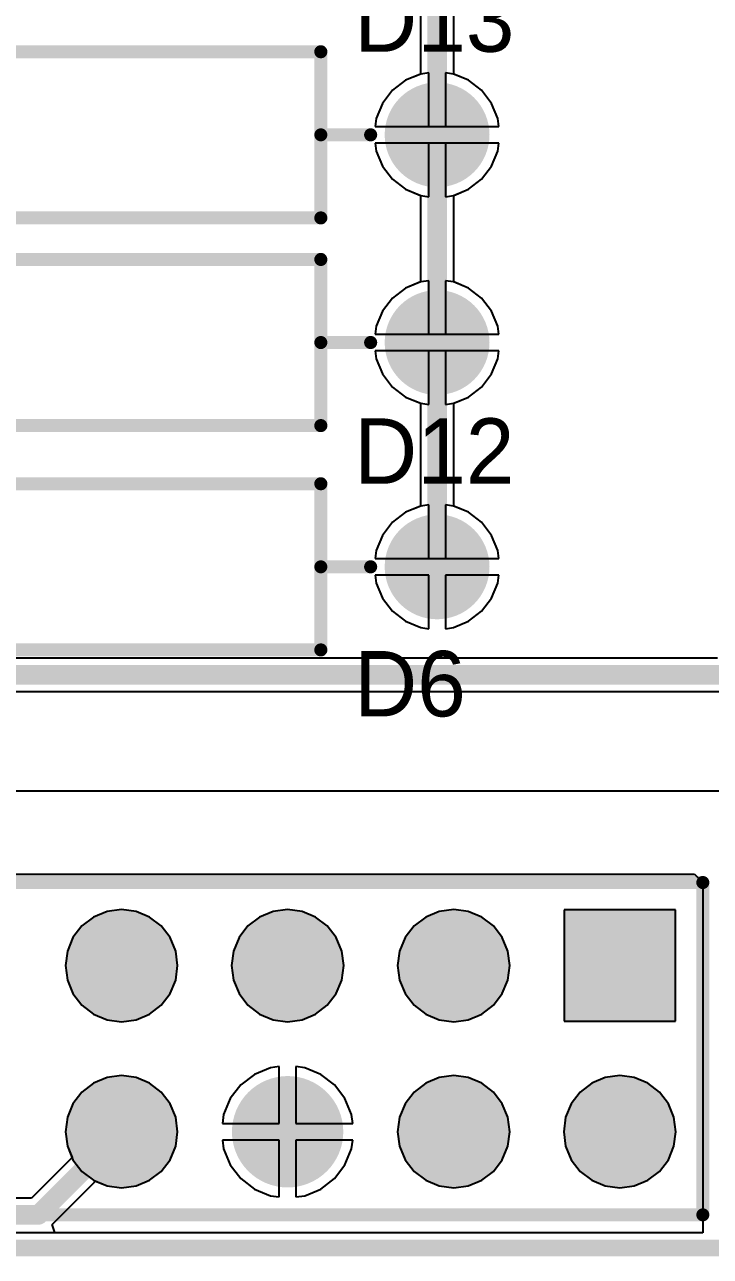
# Model space of a CAD drawing. Header units: millimetres. Extents: x 2.41 to 5.26, y 1.71 to 2.9.
# Drawn here: x 4.286 to 4.699, y 1.707 to 2.449 of the extents above; entities that cross this region are included whole.
import ezdxf

# ---------------------------------------------------------------- set-up
doc = ezdxf.new("R2010")
doc.units = ezdxf.units.MM
doc.header["$MEASUREMENT"] = 0
for name, color, linetype in [('BottomLayer', 5, 'Continuous'), ('BottomSolder', 6, 'Continuous'), ('KeepOutLayer', 6, 'Continuous'), ('MultiLayer', 9, 'Continuous'), ('PadHoleLayer', 156, 'Continuous'), ('TopLayer', 1, 'Continuous'), ('TopOverlay', 2, 'Continuous'), ('TopSolder', 216, 'Continuous')]:
    doc.layers.add(name, color=color, linetype=linetype)

# ---------------------------------------------------------------- blocks, each defined once
blk = doc.blocks.new('HDR2X20_11')
at = {"layer": 'BottomLayer', "const_width": 0.02953}
for points in [[(-0.01476, 0.1, 1), (0.01476, 0.1, 1)], [(0.08524, 0.1, 1), (0.11476, 0.1, 1)], [(0.18524, 0.1, 1), (0.21476, 0.1, 1)], [(0.28524, 0.1, 1), (0.31476, 0.1, 1)], [(0.08524, 0, 1), (0.11476, 0, 1)], [(0.18524, 0, 1), (0.21476, 0, 1)], [(0.28524, 0, 1), (0.31476, 0, 1)]]:
    blk.add_lwpolyline(points, format="xyb", close=True, dxfattribs=at)
at = {"layer": 'BottomLayer'}
blk.add_solid([(-0.02953, -0.02953), (0.02953, -0.02953), (-0.02953, 0.02953), (0.02953, 0.02953)], dxfattribs=at)
at = {"layer": 'BottomSolder', "const_width": 0.03353}
for points in [[(-0.01676, 0.1, 1), (0.01676, 0.1, 1)], [(0.08324, 0.1, 1), (0.11676, 0.1, 1)], [(0.18324, 0.1, 1), (0.21676, 0.1, 1)], [(0.28324, 0.1, 1), (0.31676, 0.1, 1)], [(0.08324, 0, 1), (0.11676, 0, 1)], [(0.18324, 0, 1), (0.21676, 0, 1)], [(0.28324, 0, 1), (0.31676, 0, 1)]]:
    blk.add_lwpolyline(points, format="xyb", close=True, dxfattribs=at)
at = {"layer": 'BottomSolder'}
blk.add_solid([(-0.03353, -0.03353), (0.03353, -0.03353), (-0.03353, 0.03353), (0.03353, 0.03353)], dxfattribs=at)
at = {"layer": 'MultiLayer', "const_width": 0.02953}
for points in [[(-0.01476, 0.1, 1), (0.01476, 0.1, 1)], [(0.08524, 0.1, 1), (0.11476, 0.1, 1)], [(0.18524, 0.1, 1), (0.21476, 0.1, 1)], [(0.28524, 0.1, 1), (0.31476, 0.1, 1)], [(0.08524, 0, 1), (0.11476, 0, 1)], [(0.18524, 0, 1), (0.21476, 0, 1)], [(0.28524, 0, 1), (0.31476, 0, 1)]]:
    blk.add_lwpolyline(points, format="xyb", close=True, dxfattribs=at)
at = {"layer": 'MultiLayer'}
blk.add_solid([(-0.02953, -0.02953), (0.02953, -0.02953), (-0.02953, 0.02953), (0.02953, 0.02953)], dxfattribs=at)
at = {"layer": 'PadHoleLayer', "const_width": 0.01772}
for points in [[(-0.00886, 0.1, 1), (0.00886, 0.1, 1)], [(0.09114, 0.1, 1), (0.10886, 0.1, 1)], [(0.19114, 0.1, 1), (0.20886, 0.1, 1)], [(0.29114, 0.1, 1), (0.30886, 0.1, 1)], [(-0.00886, 0, 1), (0.00886, 0, 1)], [(0.09114, 0, 1), (0.10886, 0, 1)], [(0.19114, 0, 1), (0.20886, 0, 1)], [(0.29114, 0, 1), (0.30886, 0, 1)]]:
    blk.add_lwpolyline(points, format="xyb", close=True, dxfattribs=at)
at = {"layer": 'TopLayer', "const_width": 0.02953}
for points in [[(-0.01476, 0.1, 1), (0.01476, 0.1, 1)], [(0.08524, 0.1, 1), (0.11476, 0.1, 1)], [(0.18524, 0.1, 1), (0.21476, 0.1, 1)], [(0.28524, 0.1, 1), (0.31476, 0.1, 1)], [(0.08524, 0, 1), (0.11476, 0, 1)], [(0.18524, 0, 1), (0.21476, 0, 1)], [(0.28524, 0, 1), (0.31476, 0, 1)]]:
    blk.add_lwpolyline(points, format="xyb", close=True, dxfattribs=at)
at = {"layer": 'TopLayer'}
blk.add_solid([(-0.02953, -0.02953), (0.02953, -0.02953), (-0.02953, 0.02953), (0.02953, 0.02953)], dxfattribs=at)
at = {"layer": 'TopOverlay', "const_width": 0.00787}
for points in [[(1.95, 0.15), (-0.05, 0.15)], [(-0.05, 0.15), (-0.05, -0.05)], [(1.95, -0.05), (-0.05, -0.05)]]:
    blk.add_lwpolyline(points, dxfattribs=at)
at = {"layer": 'TopOverlay', "const_width": 0.00394}
for points in [[(-0.05197, 0.15, 1), (-0.04803, 0.15, 1)], [(-0.05197, 0.15, 1), (-0.04803, 0.15, 1)], [(-0.05197, -0.05, 1), (-0.04803, -0.05, 1)], [(-0.05197, -0.05, 1), (-0.04803, -0.05, 1)]]:
    blk.add_lwpolyline(points, format="xyb", close=True, dxfattribs=at)
at = {"layer": 'TopSolder', "const_width": 0.03353}
for points in [[(-0.01676, 0.1, 1), (0.01676, 0.1, 1)], [(0.08324, 0.1, 1), (0.11676, 0.1, 1)], [(0.18324, 0.1, 1), (0.21676, 0.1, 1)], [(0.28324, 0.1, 1), (0.31676, 0.1, 1)], [(0.08324, 0, 1), (0.11676, 0, 1)], [(0.18324, 0, 1), (0.21676, 0, 1)], [(0.28324, 0, 1), (0.31676, 0, 1)]]:
    blk.add_lwpolyline(points, format="xyb", close=True, dxfattribs=at)
at = {"layer": 'TopSolder'}
blk.add_solid([(-0.03353, -0.03353), (0.03353, -0.03353), (-0.03353, 0.03353), (0.03353, 0.03353)], dxfattribs=at)
blk = doc.blocks.new('DIODE_0_4_12')
at = {"layer": 'BottomLayer', "const_width": 0.02756}
for points in [[(-0.21378, 0, 1), (-0.18622, 0, 1)], [(0.18622, 0, 1), (0.21378, 0, 1)]]:
    blk.add_lwpolyline(points, format="xyb", close=True, dxfattribs=at)
at = {"layer": 'BottomSolder', "const_width": 0.03156}
for points in [[(-0.21578, 0, 1), (-0.18422, 0, 1)], [(0.18422, 0, 1), (0.21578, 0, 1)]]:
    blk.add_lwpolyline(points, format="xyb", close=True, dxfattribs=at)
at = {"layer": 'MultiLayer', "const_width": 0.02756}
for points in [[(-0.21378, 0, 1), (-0.18622, 0, 1)], [(0.18622, 0, 1), (0.21378, 0, 1)]]:
    blk.add_lwpolyline(points, format="xyb", close=True, dxfattribs=at)
at = {"layer": 'PadHoleLayer', "const_width": 0.01673}
for points in [[(-0.20837, 0, 1), (-0.19163, 0, 1)], [(0.19163, 0, 1), (0.20837, 0, 1)]]:
    blk.add_lwpolyline(points, format="xyb", close=True, dxfattribs=at)
at = {"layer": 'TopLayer', "const_width": 0.02756}
for points in [[(-0.21378, 0, 1), (-0.18622, 0, 1)], [(0.18622, 0, 1), (0.21378, 0, 1)]]:
    blk.add_lwpolyline(points, format="xyb", close=True, dxfattribs=at)
at = {"layer": 'TopOverlay', "const_width": 0.00787}
for points in [[(0.13, 0.05), (-0.13, 0.05)], [(-0.13, 0.05), (-0.13, -0.05)], [(0.08, 0.05), (0.08, -0.05)], [(0.13, 0.05), (0.13, -0.05)], [(-0.13, 0), (-0.16, 0)], [(0.16, 0), (0.13, 0)], [(0.13, -0.05), (-0.13, -0.05)]]:
    blk.add_lwpolyline(points, dxfattribs=at)
at = {"layer": 'TopOverlay', "const_width": 0.00394}
for points in [[(-0.13197, 0.05, 1), (-0.12803, 0.05, 1)], [(-0.13197, 0.05, 1), (-0.12803, 0.05, 1)], [(0.07803, 0.05, 1), (0.08197, 0.05, 1)], [(0.12803, 0.05, 1), (0.13197, 0.05, 1)], [(0.12803, 0.05, 1), (0.13197, 0.05, 1)], [(-0.16197, 0, 1), (-0.15803, 0, 1)], [(-0.13197, 0, 1), (-0.12803, 0, 1)], [(0.12803, 0, 1), (0.13197, 0, 1)], [(0.15803, 0, 1), (0.16197, 0, 1)], [(-0.13197, -0.05, 1), (-0.12803, -0.05, 1)], [(-0.13197, -0.05, 1), (-0.12803, -0.05, 1)], [(0.07803, -0.05, 1), (0.08197, -0.05, 1)], [(0.12803, -0.05, 1), (0.13197, -0.05, 1)], [(0.12803, -0.05, 1), (0.13197, -0.05, 1)]]:
    blk.add_lwpolyline(points, format="xyb", close=True, dxfattribs=at)
at = {"layer": 'TopSolder', "const_width": 0.03156}
for points in [[(-0.21578, 0, 1), (-0.18422, 0, 1)], [(0.18422, 0, 1), (0.21578, 0, 1)]]:
    blk.add_lwpolyline(points, format="xyb", close=True, dxfattribs=at)
blk = doc.blocks.new('DIODE_0_4_13')
at = {"layer": 'BottomLayer', "const_width": 0.02756}
for points in [[(-0.21378, 0, 1), (-0.18622, 0, 1)], [(0.18622, 0, 1), (0.21378, 0, 1)]]:
    blk.add_lwpolyline(points, format="xyb", close=True, dxfattribs=at)
at = {"layer": 'BottomSolder', "const_width": 0.03156}
for points in [[(-0.21578, 0, 1), (-0.18422, 0, 1)], [(0.18422, 0, 1), (0.21578, 0, 1)]]:
    blk.add_lwpolyline(points, format="xyb", close=True, dxfattribs=at)
at = {"layer": 'MultiLayer', "const_width": 0.02756}
for points in [[(-0.21378, 0, 1), (-0.18622, 0, 1)], [(0.18622, 0, 1), (0.21378, 0, 1)]]:
    blk.add_lwpolyline(points, format="xyb", close=True, dxfattribs=at)
at = {"layer": 'PadHoleLayer', "const_width": 0.01673}
for points in [[(-0.20837, 0, 1), (-0.19163, 0, 1)], [(0.19163, 0, 1), (0.20837, 0, 1)]]:
    blk.add_lwpolyline(points, format="xyb", close=True, dxfattribs=at)
at = {"layer": 'TopLayer', "const_width": 0.02756}
for points in [[(-0.21378, 0, 1), (-0.18622, 0, 1)], [(0.18622, 0, 1), (0.21378, 0, 1)]]:
    blk.add_lwpolyline(points, format="xyb", close=True, dxfattribs=at)
at = {"layer": 'TopOverlay', "const_width": 0.00787}
for points in [[(0.13, 0.05), (-0.13, 0.05)], [(-0.13, 0.05), (-0.13, -0.05)], [(0.08, 0.05), (0.08, -0.05)], [(0.13, 0.05), (0.13, -0.05)], [(-0.13, 0), (-0.16, 0)], [(0.16, 0), (0.13, 0)], [(0.13, -0.05), (-0.13, -0.05)]]:
    blk.add_lwpolyline(points, dxfattribs=at)
at = {"layer": 'TopOverlay', "const_width": 0.00394}
for points in [[(-0.13197, 0.05, 1), (-0.12803, 0.05, 1)], [(-0.13197, 0.05, 1), (-0.12803, 0.05, 1)], [(0.07803, 0.05, 1), (0.08197, 0.05, 1)], [(0.12803, 0.05, 1), (0.13197, 0.05, 1)], [(0.12803, 0.05, 1), (0.13197, 0.05, 1)], [(-0.16197, 0, 1), (-0.15803, 0, 1)], [(-0.13197, 0, 1), (-0.12803, 0, 1)], [(0.12803, 0, 1), (0.13197, 0, 1)], [(0.15803, 0, 1), (0.16197, 0, 1)], [(-0.13197, -0.05, 1), (-0.12803, -0.05, 1)], [(-0.13197, -0.05, 1), (-0.12803, -0.05, 1)], [(0.07803, -0.05, 1), (0.08197, -0.05, 1)], [(0.12803, -0.05, 1), (0.13197, -0.05, 1)], [(0.12803, -0.05, 1), (0.13197, -0.05, 1)]]:
    blk.add_lwpolyline(points, format="xyb", close=True, dxfattribs=at)
at = {"layer": 'TopSolder', "const_width": 0.03156}
for points in [[(-0.21578, 0, 1), (-0.18422, 0, 1)], [(0.18422, 0, 1), (0.21578, 0, 1)]]:
    blk.add_lwpolyline(points, format="xyb", close=True, dxfattribs=at)
blk = doc.blocks.new('DIODE_0_4_15')
at = {"layer": 'BottomLayer', "const_width": 0.02756}
for points in [[(-0.21378, 0, 1), (-0.18622, 0, 1)], [(0.18622, 0, 1), (0.21378, 0, 1)]]:
    blk.add_lwpolyline(points, format="xyb", close=True, dxfattribs=at)
at = {"layer": 'BottomSolder', "const_width": 0.03156}
for points in [[(-0.21578, 0, 1), (-0.18422, 0, 1)], [(0.18422, 0, 1), (0.21578, 0, 1)]]:
    blk.add_lwpolyline(points, format="xyb", close=True, dxfattribs=at)
at = {"layer": 'MultiLayer', "const_width": 0.02756}
for points in [[(-0.21378, 0, 1), (-0.18622, 0, 1)], [(0.18622, 0, 1), (0.21378, 0, 1)]]:
    blk.add_lwpolyline(points, format="xyb", close=True, dxfattribs=at)
at = {"layer": 'PadHoleLayer', "const_width": 0.01673}
for points in [[(-0.20837, 0, 1), (-0.19163, 0, 1)], [(0.19163, 0, 1), (0.20837, 0, 1)]]:
    blk.add_lwpolyline(points, format="xyb", close=True, dxfattribs=at)
at = {"layer": 'TopLayer', "const_width": 0.02756}
for points in [[(-0.21378, 0, 1), (-0.18622, 0, 1)], [(0.18622, 0, 1), (0.21378, 0, 1)]]:
    blk.add_lwpolyline(points, format="xyb", close=True, dxfattribs=at)
at = {"layer": 'TopOverlay', "const_width": 0.00787}
for points in [[(0.13, 0.05), (-0.13, 0.05)], [(-0.13, 0.05), (-0.13, -0.05)], [(0.08, 0.05), (0.08, -0.05)], [(0.13, 0.05), (0.13, -0.05)], [(-0.13, 0), (-0.16, 0)], [(0.16, 0), (0.13, 0)], [(0.13, -0.05), (-0.13, -0.05)]]:
    blk.add_lwpolyline(points, dxfattribs=at)
at = {"layer": 'TopOverlay', "const_width": 0.00394}
for points in [[(-0.13197, 0.05, 1), (-0.12803, 0.05, 1)], [(-0.13197, 0.05, 1), (-0.12803, 0.05, 1)], [(0.07803, 0.05, 1), (0.08197, 0.05, 1)], [(0.12803, 0.05, 1), (0.13197, 0.05, 1)], [(0.12803, 0.05, 1), (0.13197, 0.05, 1)], [(-0.16197, 0, 1), (-0.15803, 0, 1)], [(-0.13197, 0, 1), (-0.12803, 0, 1)], [(0.12803, 0, 1), (0.13197, 0, 1)], [(0.15803, 0, 1), (0.16197, 0, 1)], [(-0.13197, -0.05, 1), (-0.12803, -0.05, 1)], [(-0.13197, -0.05, 1), (-0.12803, -0.05, 1)], [(0.07803, -0.05, 1), (0.08197, -0.05, 1)], [(0.12803, -0.05, 1), (0.13197, -0.05, 1)], [(0.12803, -0.05, 1), (0.13197, -0.05, 1)]]:
    blk.add_lwpolyline(points, format="xyb", close=True, dxfattribs=at)
at = {"layer": 'TopSolder', "const_width": 0.03156}
for points in [[(-0.21578, 0, 1), (-0.18422, 0, 1)], [(0.18422, 0, 1), (0.21578, 0, 1)]]:
    blk.add_lwpolyline(points, format="xyb", close=True, dxfattribs=at)

msp = doc.modelspace()

# ---------------------------------------------------------------- linework, layer by layer
at = {"layer": 'BottomLayer'}
for p, q in [((4.52503, 2.4188), (4.51589, 2.41501)), ((4.52983, 2.41943), (4.52503, 2.4188)), ((4.52983, 2.3872), (4.52983, 2.41943)), ((4.54464, 2.4188), (4.53983, 2.41943)), ((4.53983, 2.41943), (4.53983, 2.3872)), ((4.55378, 2.41501), (4.54464, 2.4188)), ((4.51589, 2.41501), (4.50805, 2.40899)), ((4.56162, 2.40899), (4.55378, 2.41501)), ((4.50805, 2.40899), (4.50203, 2.40115)), ((4.56764, 2.40115), (4.56162, 2.40899)), ((4.50203, 2.40115), (4.49824, 2.39201)), ((4.57143, 2.39201), (4.56764, 2.40115)), ((4.49824, 2.39201), (4.49761, 2.3872)), ((4.49761, 2.3872), (4.52983, 2.3872)), ((4.53983, 2.3872), (4.57206, 2.3872)), ((4.57206, 2.3872), (4.57143, 2.39201)), ((4.52983, 2.3772), (4.49761, 2.3772)), ((4.49761, 2.3772), (4.49824, 2.3724)), ((4.49824, 2.3724), (4.50203, 2.36326)), ((4.52983, 2.34498), (4.52983, 2.3772)), ((4.57206, 2.3772), (4.53983, 2.3772)), ((4.53983, 2.3772), (4.53983, 2.34498)), ((4.56764, 2.36326), (4.57143, 2.3724)), ((4.57143, 2.3724), (4.57206, 2.3772)), ((4.50203, 2.36326), (4.50805, 2.35542)), ((4.56162, 2.35542), (4.56764, 2.36326)), ((4.50805, 2.35542), (4.51589, 2.3494)), ((4.55378, 2.3494), (4.56162, 2.35542)), ((4.51589, 2.3494), (4.52503, 2.34561)), ((4.52503, 2.34561), (4.52983, 2.34498)), ((4.53983, 2.34498), (4.54464, 2.34561)), ((4.54464, 2.34561), (4.55378, 2.3494)), ((4.52503, 2.2938), (4.51589, 2.29001)), ((4.52983, 2.29443), (4.52503, 2.2938)), ((4.52983, 2.2622), (4.52983, 2.29443)), ((4.54464, 2.2938), (4.53983, 2.29443)), ((4.53983, 2.29443), (4.53983, 2.2622)), ((4.55378, 2.29001), (4.54464, 2.2938)), ((4.50805, 2.28399), (4.50203, 2.27615)), ((4.51589, 2.29001), (4.50805, 2.28399)), ((4.56162, 2.28399), (4.55378, 2.29001)), ((4.56764, 2.27615), (4.56162, 2.28399)), ((4.50203, 2.27615), (4.49824, 2.26701)), ((4.57143, 2.26701), (4.56764, 2.27615)), ((4.49824, 2.26701), (4.49761, 2.2622)), ((4.49761, 2.2622), (4.52983, 2.2622)), ((4.53983, 2.2622), (4.57206, 2.2622)), ((4.57206, 2.2622), (4.57143, 2.26701)), ((4.52983, 2.2522), (4.49761, 2.2522)), ((4.49761, 2.2522), (4.49824, 2.2474)), ((4.49824, 2.2474), (4.50203, 2.23826)), ((4.52983, 2.21998), (4.52983, 2.2522)), ((4.57206, 2.2522), (4.53983, 2.2522)), ((4.53983, 2.2522), (4.53983, 2.21998)), ((4.56764, 2.23826), (4.57143, 2.2474)), ((4.57143, 2.2474), (4.57206, 2.2522)), ((4.50203, 2.23826), (4.50805, 2.23042)), ((4.56162, 2.23042), (4.56764, 2.23826)), ((4.50805, 2.23042), (4.51589, 2.2244)), ((4.51589, 2.2244), (4.52503, 2.22061)), ((4.54464, 2.22061), (4.55378, 2.2244)), ((4.55378, 2.2244), (4.56162, 2.23042)), ((4.52503, 2.22061), (4.52983, 2.21998)), ((4.53983, 2.21998), (4.54464, 2.22061)), ((4.52503, 2.1588), (4.51589, 2.15501)), ((4.52983, 2.15943), (4.52503, 2.1588)), ((4.52983, 2.1272), (4.52983, 2.15943)), ((4.54464, 2.1588), (4.53983, 2.15943)), ((4.53983, 2.15943), (4.53983, 2.1272)), ((4.55378, 2.15501), (4.54464, 2.1588)), ((4.51589, 2.15501), (4.50805, 2.14899)), ((4.56162, 2.14899), (4.55378, 2.15501)), ((4.50805, 2.14899), (4.50203, 2.14115)), ((4.56764, 2.14115), (4.56162, 2.14899)), ((4.50203, 2.14115), (4.49824, 2.13201)), ((4.57143, 2.13201), (4.56764, 2.14115)), ((4.49824, 2.13201), (4.49761, 2.1272)), ((4.57206, 2.1272), (4.57143, 2.13201)), ((4.49761, 2.1272), (4.52983, 2.1272)), ((4.53983, 2.1272), (4.57206, 2.1272)), ((4.52983, 2.1172), (4.49761, 2.1172)), ((4.49761, 2.1172), (4.49824, 2.1124)), ((4.52983, 2.08498), (4.52983, 2.1172)), ((4.57206, 2.1172), (4.53983, 2.1172)), ((4.53983, 2.1172), (4.53983, 2.08498)), ((4.57143, 2.1124), (4.57206, 2.1172)), ((4.49824, 2.1124), (4.50203, 2.10326)), ((4.56764, 2.10326), (4.57143, 2.1124)), ((4.50203, 2.10326), (4.50805, 2.09542)), ((4.56162, 2.09542), (4.56764, 2.10326)), ((4.50805, 2.09542), (4.51589, 2.0894)), ((4.55378, 2.0894), (4.56162, 2.09542)), ((4.51589, 2.0894), (4.52503, 2.08561)), ((4.52503, 2.08561), (4.52983, 2.08498)), ((4.53983, 2.08498), (4.54464, 2.08561)), ((4.54464, 2.08561), (4.55378, 2.0894)), ((4.96478, 1.9872), (3.83983, 1.9872)), ((3.81056, 1.9372), (4.68983, 1.9372)), ((4.68983, 1.9372), (4.69483, 1.9322)), ((4.69483, 1.9322), (4.69483, 1.72132)), ((4.3361, 1.91481), (4.32796, 1.91144)), ((4.34483, 1.91596), (4.3361, 1.91481)), ((4.35357, 1.91481), (4.34483, 1.91596)), ((4.36171, 1.91144), (4.35357, 1.91481)), ((4.4361, 1.91481), (4.42796, 1.91144)), ((4.44483, 1.91596), (4.4361, 1.91481)), ((4.45357, 1.91481), (4.44483, 1.91596)), ((4.46171, 1.91144), (4.45357, 1.91481)), ((4.5361, 1.91481), (4.52796, 1.91144)), ((4.54483, 1.91596), (4.5361, 1.91481)), ((4.55357, 1.91481), (4.54483, 1.91596)), ((4.56171, 1.91144), (4.55357, 1.91481)), ((4.6783, 1.91567), (4.61137, 1.91567)), ((4.61137, 1.91567), (4.61137, 1.84874)), ((4.6783, 1.84874), (4.6783, 1.91567)), ((4.32097, 1.90607), (4.3156, 1.89908)), ((4.32796, 1.91144), (4.32097, 1.90607)), ((4.3687, 1.90607), (4.36171, 1.91144)), ((4.37407, 1.89908), (4.3687, 1.90607)), ((4.42097, 1.90607), (4.4156, 1.89908)), ((4.42796, 1.91144), (4.42097, 1.90607)), ((4.4687, 1.90607), (4.46171, 1.91144)), ((4.47407, 1.89908), (4.4687, 1.90607)), ((4.52097, 1.90607), (4.5156, 1.89908)), ((4.52796, 1.91144), (4.52097, 1.90607)), ((4.5687, 1.90607), (4.56171, 1.91144)), ((4.57407, 1.89908), (4.5687, 1.90607)), ((4.3156, 1.89908), (4.31223, 1.89094)), ((4.37744, 1.89094), (4.37407, 1.89908)), ((4.4156, 1.89908), (4.41223, 1.89094)), ((4.47744, 1.89094), (4.47407, 1.89908)), ((4.5156, 1.89908), (4.51223, 1.89094)), ((4.57744, 1.89094), (4.57407, 1.89908)), ((4.31223, 1.89094), (4.31108, 1.8822)), ((4.37859, 1.8822), (4.37744, 1.89094)), ((4.41223, 1.89094), (4.41108, 1.8822)), ((4.47859, 1.8822), (4.47744, 1.89094)), ((4.51223, 1.89094), (4.51108, 1.8822)), ((4.57859, 1.8822), (4.57744, 1.89094)), ((4.31108, 1.8822), (4.31223, 1.87347)), ((4.37744, 1.87347), (4.37859, 1.8822)), ((4.41108, 1.8822), (4.41223, 1.87347)), ((4.47744, 1.87347), (4.47859, 1.8822)), ((4.51108, 1.8822), (4.51223, 1.87347)), ((4.57744, 1.87347), (4.57859, 1.8822)), ((4.31223, 1.87347), (4.3156, 1.86533)), ((4.37407, 1.86533), (4.37744, 1.87347)), ((4.41223, 1.87347), (4.4156, 1.86533)), ((4.47407, 1.86533), (4.47744, 1.87347)), ((4.51223, 1.87347), (4.5156, 1.86533)), ((4.57407, 1.86533), (4.57744, 1.87347)), ((4.3156, 1.86533), (4.32097, 1.85834)), ((4.3687, 1.85834), (4.37407, 1.86533)), ((4.4156, 1.86533), (4.42097, 1.85834)), ((4.4687, 1.85834), (4.47407, 1.86533)), ((4.5156, 1.86533), (4.52097, 1.85834)), ((4.5687, 1.85834), (4.57407, 1.86533)), ((4.32097, 1.85834), (4.32796, 1.85297)), ((4.36171, 1.85297), (4.3687, 1.85834)), ((4.42097, 1.85834), (4.42796, 1.85297)), ((4.46171, 1.85297), (4.4687, 1.85834)), ((4.52097, 1.85834), (4.52796, 1.85297)), ((4.56171, 1.85297), (4.5687, 1.85834)), ((4.32796, 1.85297), (4.3361, 1.8496)), ((4.3361, 1.8496), (4.34483, 1.84845)), ((4.34483, 1.84845), (4.35357, 1.8496)), ((4.35357, 1.8496), (4.36171, 1.85297)), ((4.42796, 1.85297), (4.4361, 1.8496)), ((4.4361, 1.8496), (4.44483, 1.84845)), ((4.44483, 1.84845), (4.45357, 1.8496)), ((4.45357, 1.8496), (4.46171, 1.85297)), ((4.52796, 1.85297), (4.5361, 1.8496)), ((4.5361, 1.8496), (4.54483, 1.84845)), ((4.54483, 1.84845), (4.55357, 1.8496)), ((4.55357, 1.8496), (4.56171, 1.85297)), ((4.61137, 1.84874), (4.6783, 1.84874)), ((4.4249, 1.81673), (4.41664, 1.8104)), ((4.43452, 1.82071), (4.4249, 1.81673)), ((4.43983, 1.82142), (4.43452, 1.82071)), ((4.43983, 1.7872), (4.43983, 1.82142)), ((4.45515, 1.82071), (4.44983, 1.82142)), ((4.44983, 1.82142), (4.44983, 1.7872)), ((4.46477, 1.81673), (4.45515, 1.82071)), ((4.47303, 1.8104), (4.46477, 1.81673)), ((4.32796, 1.81144), (4.32097, 1.80607)), ((4.3361, 1.81481), (4.32796, 1.81144)), ((4.34483, 1.81596), (4.3361, 1.81481)), ((4.35357, 1.81481), (4.34483, 1.81596)), ((4.36171, 1.81144), (4.35357, 1.81481)), ((4.3687, 1.80607), (4.36171, 1.81144)), ((4.41664, 1.8104), (4.41031, 1.80214)), ((4.47936, 1.80214), (4.47303, 1.8104)), ((4.52796, 1.81144), (4.52097, 1.80607)), ((4.5361, 1.81481), (4.52796, 1.81144)), ((4.54483, 1.81596), (4.5361, 1.81481)), ((4.55357, 1.81481), (4.54483, 1.81596)), ((4.56171, 1.81144), (4.55357, 1.81481)), ((4.5687, 1.80607), (4.56171, 1.81144)), ((4.62796, 1.81144), (4.62097, 1.80607)), ((4.6361, 1.81481), (4.62796, 1.81144)), ((4.64483, 1.81596), (4.6361, 1.81481)), ((4.65357, 1.81481), (4.64483, 1.81596)), ((4.66171, 1.81144), (4.65357, 1.81481)), ((4.6687, 1.80607), (4.66171, 1.81144)), ((4.32097, 1.80607), (4.3156, 1.79908)), ((4.37407, 1.79908), (4.3687, 1.80607)), ((4.41031, 1.80214), (4.40632, 1.79252)), ((4.48334, 1.79252), (4.47936, 1.80214)), ((4.52097, 1.80607), (4.5156, 1.79908)), ((4.57407, 1.79908), (4.5687, 1.80607)), ((4.62097, 1.80607), (4.6156, 1.79908)), ((4.67407, 1.79908), (4.6687, 1.80607)), ((4.3156, 1.79908), (4.31223, 1.79094)), ((4.37744, 1.79094), (4.37407, 1.79908)), ((4.5156, 1.79908), (4.51223, 1.79094)), ((4.57744, 1.79094), (4.57407, 1.79908)), ((4.6156, 1.79908), (4.61223, 1.79094)), ((4.67744, 1.79094), (4.67407, 1.79908)), ((4.31223, 1.79094), (4.31108, 1.7822)), ((4.37859, 1.7822), (4.37744, 1.79094)), ((4.40632, 1.79252), (4.40562, 1.7872)), ((4.40562, 1.7872), (4.43983, 1.7872)), ((4.44983, 1.7872), (4.48404, 1.7872)), ((4.48404, 1.7872), (4.48334, 1.79252)), ((4.51223, 1.79094), (4.51108, 1.7822)), ((4.57859, 1.7822), (4.57744, 1.79094)), ((4.61223, 1.79094), (4.61108, 1.7822)), ((4.67859, 1.7822), (4.67744, 1.79094)), ((4.31108, 1.7822), (4.31223, 1.77347)), ((4.37744, 1.77347), (4.37859, 1.7822)), ((4.51108, 1.7822), (4.51223, 1.77347)), ((4.57744, 1.77347), (4.57859, 1.7822)), ((4.61108, 1.7822), (4.61223, 1.77347)), ((4.67744, 1.77347), (4.67859, 1.7822)), ((4.31223, 1.77347), (4.3156, 1.76533)), ((4.37407, 1.76533), (4.37744, 1.77347)), ((4.43983, 1.7772), (4.40562, 1.7772)), ((4.40562, 1.7772), (4.40632, 1.77189)), ((4.40632, 1.77189), (4.41031, 1.76227)), ((4.43983, 1.74299), (4.43983, 1.7772)), ((4.48405, 1.7772), (4.44983, 1.7772)), ((4.44983, 1.7772), (4.44983, 1.74299)), ((4.47936, 1.76227), (4.48334, 1.77189)), ((4.48334, 1.77189), (4.48405, 1.7772)), ((4.51223, 1.77347), (4.5156, 1.76533)), ((4.57407, 1.76533), (4.57744, 1.77347)), ((4.61223, 1.77347), (4.6156, 1.76533)), ((4.67407, 1.76533), (4.67744, 1.77347)), ((4.3156, 1.76533), (4.32097, 1.75834)), ((4.3687, 1.75834), (4.37407, 1.76533)), ((4.5156, 1.76533), (4.52097, 1.75834)), ((4.5687, 1.75834), (4.57407, 1.76533)), ((4.6156, 1.76533), (4.62097, 1.75834)), ((4.6687, 1.75834), (4.67407, 1.76533)), ((4.32097, 1.75834), (4.32796, 1.75297)), ((4.36171, 1.75297), (4.3687, 1.75834)), ((4.41031, 1.76227), (4.41664, 1.75401)), ((4.47303, 1.75401), (4.47936, 1.76227)), ((4.52097, 1.75834), (4.52796, 1.75297)), ((4.56171, 1.75297), (4.5687, 1.75834)), ((4.62097, 1.75834), (4.62796, 1.75297)), ((4.66171, 1.75297), (4.6687, 1.75834)), ((4.32796, 1.75297), (4.3361, 1.7496)), ((4.3361, 1.7496), (4.34483, 1.74845)), ((4.34483, 1.74845), (4.35357, 1.7496)), ((4.35357, 1.7496), (4.36171, 1.75297)), ((4.41664, 1.75401), (4.4249, 1.74768)), ((4.46477, 1.74768), (4.47303, 1.75401)), ((4.52796, 1.75297), (4.5361, 1.7496)), ((4.5361, 1.7496), (4.54483, 1.74845)), ((4.54483, 1.74845), (4.55357, 1.7496)), ((4.55357, 1.7496), (4.56171, 1.75297)), ((4.62796, 1.75297), (4.6361, 1.7496)), ((4.6361, 1.7496), (4.64483, 1.74845)), ((4.64483, 1.74845), (4.65357, 1.7496)), ((4.65357, 1.7496), (4.66171, 1.75297)), ((4.4249, 1.74768), (4.43452, 1.74369)), ((4.43452, 1.74369), (4.43983, 1.74299)), ((4.44983, 1.74299), (4.45515, 1.74369)), ((4.45515, 1.74369), (4.46477, 1.74768)), ((4.69483, 1.72132), (2.42395, 1.72132))]:
    msp.add_line(p, q, dxfattribs=at)
at = {"layer": 'KeepOutLayer', "const_width": 0.01}
msp.add_lwpolyline([(2.41483, 1.7122), (4.97389, 1.7122)], dxfattribs=at)
at = {"layer": 'TopLayer'}
for p, q in [((4.5248, 2.48071), (4.5248, 2.4187)), ((4.54487, 2.4187), (4.54487, 2.48071)), ((4.5248, 2.4187), (4.51589, 2.41501)), ((4.55378, 2.41501), (4.54487, 2.4187)), ((4.51589, 2.41501), (4.50805, 2.40899)), ((4.56162, 2.40899), (4.55378, 2.41501)), ((4.50805, 2.40899), (4.50203, 2.40115)), ((4.56764, 2.40115), (4.56162, 2.40899)), ((4.50203, 2.40115), (4.49824, 2.39201)), ((4.57143, 2.39201), (4.56764, 2.40115)), ((4.49824, 2.39201), (4.49761, 2.3872)), ((4.49761, 2.3872), (4.53483, 2.3872)), ((4.53483, 2.3872), (4.57206, 2.3872)), ((4.57206, 2.3872), (4.57143, 2.39201)), ((4.53483, 2.3772), (4.49761, 2.3772)), ((4.49761, 2.3772), (4.49824, 2.3724)), ((4.49824, 2.3724), (4.50203, 2.36326)), ((4.57206, 2.3772), (4.53483, 2.3772)), ((4.56764, 2.36326), (4.57143, 2.3724)), ((4.57143, 2.3724), (4.57206, 2.3772)), ((4.50203, 2.36326), (4.50805, 2.35542)), ((4.56162, 2.35542), (4.56764, 2.36326)), ((4.50805, 2.35542), (4.51589, 2.3494)), ((4.55378, 2.3494), (4.56162, 2.35542)), ((4.51589, 2.3494), (4.5248, 2.34571)), ((4.5248, 2.34571), (4.5248, 2.2937)), ((4.54487, 2.34571), (4.55378, 2.3494)), ((4.54487, 2.2937), (4.54487, 2.34571)), ((4.5248, 2.2937), (4.51589, 2.29001)), ((4.55378, 2.29001), (4.54487, 2.2937)), ((4.50805, 2.28399), (4.50203, 2.27615)), ((4.51589, 2.29001), (4.50805, 2.28399)), ((4.56162, 2.28399), (4.55378, 2.29001)), ((4.56764, 2.27615), (4.56162, 2.28399)), ((4.50203, 2.27615), (4.49824, 2.26701)), ((4.57143, 2.26701), (4.56764, 2.27615)), ((4.49824, 2.26701), (4.49761, 2.2622)), ((4.49761, 2.2622), (4.53483, 2.2622)), ((4.53483, 2.2622), (4.57206, 2.2622)), ((4.57206, 2.2622), (4.57143, 2.26701)), ((4.53483, 2.2522), (4.49761, 2.2522)), ((4.49761, 2.2522), (4.49824, 2.2474)), ((4.49824, 2.2474), (4.50203, 2.23826)), ((4.57206, 2.2522), (4.53483, 2.2522)), ((4.56764, 2.23826), (4.57143, 2.2474)), ((4.57143, 2.2474), (4.57206, 2.2522)), ((4.50203, 2.23826), (4.50805, 2.23042)), ((4.56162, 2.23042), (4.56764, 2.23826)), ((4.50805, 2.23042), (4.51589, 2.2244)), ((4.51589, 2.2244), (4.5248, 2.22071)), ((4.54487, 2.22071), (4.55378, 2.2244)), ((4.55378, 2.2244), (4.56162, 2.23042)), ((4.5248, 2.22071), (4.5248, 2.1587)), ((4.54487, 2.1587), (4.54487, 2.22071)), ((4.5248, 2.1587), (4.51589, 2.15501)), ((4.55378, 2.15501), (4.54487, 2.1587)), ((4.51589, 2.15501), (4.50805, 2.14899)), ((4.56162, 2.14899), (4.55378, 2.15501)), ((4.50805, 2.14899), (4.50203, 2.14115)), ((4.56764, 2.14115), (4.56162, 2.14899)), ((4.50203, 2.14115), (4.49824, 2.13201)), ((4.57143, 2.13201), (4.56764, 2.14115)), ((4.49824, 2.13201), (4.49761, 2.1272)), ((4.57206, 2.1272), (4.57143, 2.13201)), ((4.49761, 2.1272), (4.53483, 2.1272)), ((4.53483, 2.1272), (4.57206, 2.1272)), ((4.52983, 2.1172), (4.49761, 2.1172)), ((4.49761, 2.1172), (4.49824, 2.1124)), ((4.52983, 2.08498), (4.52983, 2.1172)), ((4.57206, 2.1172), (4.53983, 2.1172)), ((4.53983, 2.1172), (4.53983, 2.08498)), ((4.57143, 2.1124), (4.57206, 2.1172)), ((4.49824, 2.1124), (4.50203, 2.10326)), ((4.56764, 2.10326), (4.57143, 2.1124)), ((4.50203, 2.10326), (4.50805, 2.09542)), ((4.56162, 2.09542), (4.56764, 2.10326)), ((4.50805, 2.09542), (4.51589, 2.0894)), ((4.55378, 2.0894), (4.56162, 2.09542)), ((4.51589, 2.0894), (4.52503, 2.08561)), ((4.52503, 2.08561), (4.52983, 2.08498)), ((4.53983, 2.08498), (4.54464, 2.08561)), ((4.54464, 2.08561), (4.55378, 2.0894)), ((4.70368, 2.06724), (4.17899, 2.06724)), ((4.17483, 2.04717), (4.70783, 2.04717)), ((4.96478, 1.9872), (3.83983, 1.9872)), ((3.81056, 1.9372), (4.68983, 1.9372)), ((4.68983, 1.9372), (4.69483, 1.9322)), ((4.69483, 1.9322), (4.69483, 1.72132)), ((4.3361, 1.91481), (4.32796, 1.91144)), ((4.34483, 1.91596), (4.3361, 1.91481)), ((4.35357, 1.91481), (4.34483, 1.91596)), ((4.36171, 1.91144), (4.35357, 1.91481)), ((4.4361, 1.91481), (4.42796, 1.91144)), ((4.44483, 1.91596), (4.4361, 1.91481)), ((4.45357, 1.91481), (4.44483, 1.91596)), ((4.46171, 1.91144), (4.45357, 1.91481)), ((4.5361, 1.91481), (4.52796, 1.91144)), ((4.54483, 1.91596), (4.5361, 1.91481)), ((4.55357, 1.91481), (4.54483, 1.91596)), ((4.56171, 1.91144), (4.55357, 1.91481)), ((4.6783, 1.91567), (4.61137, 1.91567)), ((4.61137, 1.91567), (4.61137, 1.84874)), ((4.6783, 1.84874), (4.6783, 1.91567)), ((4.32097, 1.90607), (4.3156, 1.89908)), ((4.32796, 1.91144), (4.32097, 1.90607)), ((4.3687, 1.90607), (4.36171, 1.91144)), ((4.37407, 1.89908), (4.3687, 1.90607)), ((4.42097, 1.90607), (4.4156, 1.89908)), ((4.42796, 1.91144), (4.42097, 1.90607)), ((4.4687, 1.90607), (4.46171, 1.91144)), ((4.47407, 1.89908), (4.4687, 1.90607)), ((4.52097, 1.90607), (4.5156, 1.89908)), ((4.52796, 1.91144), (4.52097, 1.90607)), ((4.5687, 1.90607), (4.56171, 1.91144)), ((4.57407, 1.89908), (4.5687, 1.90607)), ((4.3156, 1.89908), (4.31223, 1.89094)), ((4.37744, 1.89094), (4.37407, 1.89908)), ((4.4156, 1.89908), (4.41223, 1.89094)), ((4.47744, 1.89094), (4.47407, 1.89908)), ((4.5156, 1.89908), (4.51223, 1.89094)), ((4.57744, 1.89094), (4.57407, 1.89908)), ((4.31223, 1.89094), (4.31108, 1.8822)), ((4.37859, 1.8822), (4.37744, 1.89094)), ((4.41223, 1.89094), (4.41108, 1.8822)), ((4.47859, 1.8822), (4.47744, 1.89094)), ((4.51223, 1.89094), (4.51108, 1.8822)), ((4.57859, 1.8822), (4.57744, 1.89094)), ((4.31108, 1.8822), (4.31223, 1.87347)), ((4.37744, 1.87347), (4.37859, 1.8822)), ((4.41108, 1.8822), (4.41223, 1.87347)), ((4.47744, 1.87347), (4.47859, 1.8822)), ((4.51108, 1.8822), (4.51223, 1.87347)), ((4.57744, 1.87347), (4.57859, 1.8822)), ((4.31223, 1.87347), (4.3156, 1.86533)), ((4.37407, 1.86533), (4.37744, 1.87347)), ((4.41223, 1.87347), (4.4156, 1.86533)), ((4.47407, 1.86533), (4.47744, 1.87347)), ((4.51223, 1.87347), (4.5156, 1.86533)), ((4.57407, 1.86533), (4.57744, 1.87347)), ((4.3156, 1.86533), (4.32097, 1.85834)), ((4.3687, 1.85834), (4.37407, 1.86533)), ((4.4156, 1.86533), (4.42097, 1.85834)), ((4.4687, 1.85834), (4.47407, 1.86533)), ((4.5156, 1.86533), (4.52097, 1.85834)), ((4.5687, 1.85834), (4.57407, 1.86533)), ((4.32097, 1.85834), (4.32796, 1.85297)), ((4.36171, 1.85297), (4.3687, 1.85834)), ((4.42097, 1.85834), (4.42796, 1.85297)), ((4.46171, 1.85297), (4.4687, 1.85834)), ((4.52097, 1.85834), (4.52796, 1.85297)), ((4.56171, 1.85297), (4.5687, 1.85834)), ((4.32796, 1.85297), (4.3361, 1.8496)), ((4.3361, 1.8496), (4.34483, 1.84845)), ((4.34483, 1.84845), (4.35357, 1.8496)), ((4.35357, 1.8496), (4.36171, 1.85297)), ((4.42796, 1.85297), (4.4361, 1.8496)), ((4.4361, 1.8496), (4.44483, 1.84845)), ((4.44483, 1.84845), (4.45357, 1.8496)), ((4.45357, 1.8496), (4.46171, 1.85297)), ((4.52796, 1.85297), (4.5361, 1.8496)), ((4.5361, 1.8496), (4.54483, 1.84845)), ((4.54483, 1.84845), (4.55357, 1.8496)), ((4.55357, 1.8496), (4.56171, 1.85297)), ((4.61137, 1.84874), (4.6783, 1.84874)), ((4.4249, 1.81673), (4.41664, 1.8104)), ((4.43452, 1.82071), (4.4249, 1.81673)), ((4.43983, 1.82142), (4.43452, 1.82071)), ((4.43983, 1.7872), (4.43983, 1.82142)), ((4.45515, 1.82071), (4.44983, 1.82142)), ((4.44983, 1.82142), (4.44983, 1.7872)), ((4.46477, 1.81673), (4.45515, 1.82071)), ((4.47303, 1.8104), (4.46477, 1.81673)), ((4.32796, 1.81144), (4.32097, 1.80607)), ((4.3361, 1.81481), (4.32796, 1.81144)), ((4.34483, 1.81596), (4.3361, 1.81481)), ((4.35357, 1.81481), (4.34483, 1.81596)), ((4.36171, 1.81144), (4.35357, 1.81481)), ((4.3687, 1.80607), (4.36171, 1.81144)), ((4.41664, 1.8104), (4.41031, 1.80214)), ((4.47936, 1.80214), (4.47303, 1.8104)), ((4.52796, 1.81144), (4.52097, 1.80607)), ((4.5361, 1.81481), (4.52796, 1.81144)), ((4.54483, 1.81596), (4.5361, 1.81481)), ((4.55357, 1.81481), (4.54483, 1.81596)), ((4.56171, 1.81144), (4.55357, 1.81481)), ((4.5687, 1.80607), (4.56171, 1.81144)), ((4.62796, 1.81144), (4.62097, 1.80607)), ((4.6361, 1.81481), (4.62796, 1.81144)), ((4.64483, 1.81596), (4.6361, 1.81481)), ((4.65357, 1.81481), (4.64483, 1.81596)), ((4.66171, 1.81144), (4.65357, 1.81481)), ((4.6687, 1.80607), (4.66171, 1.81144)), ((4.32097, 1.80607), (4.3156, 1.79908)), ((4.37407, 1.79908), (4.3687, 1.80607)), ((4.41031, 1.80214), (4.40632, 1.79252)), ((4.48334, 1.79252), (4.47936, 1.80214)), ((4.52097, 1.80607), (4.5156, 1.79908)), ((4.57407, 1.79908), (4.5687, 1.80607)), ((4.62097, 1.80607), (4.6156, 1.79908)), ((4.67407, 1.79908), (4.6687, 1.80607)), ((4.3156, 1.79908), (4.31223, 1.79094)), ((4.37744, 1.79094), (4.37407, 1.79908)), ((4.5156, 1.79908), (4.51223, 1.79094)), ((4.57744, 1.79094), (4.57407, 1.79908)), ((4.6156, 1.79908), (4.61223, 1.79094)), ((4.67744, 1.79094), (4.67407, 1.79908)), ((4.31223, 1.79094), (4.31108, 1.7822)), ((4.37859, 1.7822), (4.37744, 1.79094)), ((4.40632, 1.79252), (4.40562, 1.7872)), ((4.40562, 1.7872), (4.43983, 1.7872)), ((4.44983, 1.7872), (4.48404, 1.7872)), ((4.48404, 1.7872), (4.48334, 1.79252)), ((4.51223, 1.79094), (4.51108, 1.7822)), ((4.57859, 1.7822), (4.57744, 1.79094)), ((4.61223, 1.79094), (4.61108, 1.7822)), ((4.67859, 1.7822), (4.67744, 1.79094)), ((4.31108, 1.7822), (4.31223, 1.77347)), ((4.37744, 1.77347), (4.37859, 1.7822)), ((4.51108, 1.7822), (4.51223, 1.77347)), ((4.57744, 1.77347), (4.57859, 1.7822)), ((4.61108, 1.7822), (4.61223, 1.77347)), ((4.67744, 1.77347), (4.67859, 1.7822)), ((4.31223, 1.77347), (4.31507, 1.76663)), ((4.37407, 1.76533), (4.37744, 1.77347)), ((4.43983, 1.7772), (4.40562, 1.7772)), ((4.40562, 1.7772), (4.40632, 1.77189)), ((4.40632, 1.77189), (4.41031, 1.76227)), ((4.43983, 1.74299), (4.43983, 1.7772)), ((4.48405, 1.7772), (4.44983, 1.7772)), ((4.44983, 1.7772), (4.44983, 1.74299)), ((4.47936, 1.76227), (4.48334, 1.77189)), ((4.48334, 1.77189), (4.48405, 1.7772)), ((4.51223, 1.77347), (4.5156, 1.76533)), ((4.57407, 1.76533), (4.57744, 1.77347)), ((4.61223, 1.77347), (4.6156, 1.76533)), ((4.67407, 1.76533), (4.67744, 1.77347)), ((4.31507, 1.76663), (4.29068, 1.74224)), ((4.3687, 1.75834), (4.37407, 1.76533)), ((4.5156, 1.76533), (4.52097, 1.75834)), ((4.5687, 1.75834), (4.57407, 1.76533)), ((4.6156, 1.76533), (4.62097, 1.75834)), ((4.6687, 1.75834), (4.67407, 1.76533)), ((4.36171, 1.75297), (4.3687, 1.75834)), ((4.41031, 1.76227), (4.41664, 1.75401)), ((4.47303, 1.75401), (4.47936, 1.76227)), ((4.52097, 1.75834), (4.52796, 1.75297)), ((4.56171, 1.75297), (4.5687, 1.75834)), ((4.62097, 1.75834), (4.62796, 1.75297)), ((4.66171, 1.75297), (4.6687, 1.75834)), ((4.30314, 1.72632), (4.32926, 1.75244)), ((4.32926, 1.75244), (4.3361, 1.7496)), ((4.3361, 1.7496), (4.34483, 1.74845)), ((4.34483, 1.74845), (4.35357, 1.7496)), ((4.35357, 1.7496), (4.36171, 1.75297)), ((4.41664, 1.75401), (4.4249, 1.74768)), ((4.46477, 1.74768), (4.47303, 1.75401)), ((4.52796, 1.75297), (4.5361, 1.7496)), ((4.5361, 1.7496), (4.54483, 1.74845)), ((4.54483, 1.74845), (4.55357, 1.7496)), ((4.55357, 1.7496), (4.56171, 1.75297)), ((4.62796, 1.75297), (4.6361, 1.7496)), ((4.6361, 1.7496), (4.64483, 1.74845)), ((4.64483, 1.74845), (4.65357, 1.7496)), ((4.65357, 1.7496), (4.66171, 1.75297)), ((4.29068, 1.74224), (4.06471, 1.74224)), ((4.4249, 1.74768), (4.43452, 1.74369)), ((4.43452, 1.74369), (4.43983, 1.74299)), ((4.44983, 1.74299), (4.45515, 1.74369)), ((4.45515, 1.74369), (4.46477, 1.74768)), ((4.30477, 1.72155), (4.30314, 1.72632)), ((4.30495, 1.72132), (4.30477, 1.72155)), ((4.69483, 1.72132), (4.30495, 1.72132))]:
    msp.add_line(p, q, dxfattribs=at)
at = {"layer": 'TopLayer', "const_width": 0.01181}
for points in [[(4.53483, 2.3822), (4.53483, 2.5172)], [(4.53483, 2.2572), (4.53483, 2.3822)], [(4.53483, 2.1222), (4.53483, 2.2572)], [(4.17483, 2.0572), (4.70783, 2.0572)], [(4.29483, 1.7322), (4.34483, 1.7822)], [(3.02483, 1.7322), (4.29483, 1.7322)]]:
    msp.add_lwpolyline(points, dxfattribs=at)
at = {"layer": 'TopLayer', "const_width": 0.00591}
for points in [[(4.53188, 2.3822, 1), (4.53779, 2.3822, 1)], [(4.53188, 2.3822, 1), (4.53779, 2.3822, 1)], [(4.53188, 2.2572, 1), (4.53779, 2.2572, 1)], [(4.53188, 2.2572, 1), (4.53779, 2.2572, 1)], [(4.53188, 2.1222, 1), (4.53779, 2.1222, 1)], [(4.34188, 1.7822, 1), (4.34779, 1.7822, 1)], [(4.29188, 1.7322, 1), (4.29779, 1.7322, 1)], [(4.29188, 1.7322, 1), (4.29779, 1.7322, 1)]]:
    msp.add_lwpolyline(points, format="xyb", close=True, dxfattribs=at)

# ---------------------------------------------------------------- block references
at = {"rotation": 180}
for name, p in [('DIODE_0_4_12', (4.33483, 2.3822)), ('DIODE_0_4_13', (4.33483, 2.2572)), ('DIODE_0_4_15', (4.33483, 2.1222)), ('HDR2X20_11', (4.64483, 1.8822))]:
    msp.add_blockref(name, p, dxfattribs=at)

# ---------------------------------------------------------------- texts
at = {"layer": 'TopOverlay'}
for s, p in [('D13', (4.48483, 2.4322)), ('D12', (4.48483, 2.1722)), ('D6', (4.48483, 2.0322))]:
    msp.add_text(s, height=0.03937, dxfattribs=at).set_placement(p)

doc.saveas('drawing.dxf')
